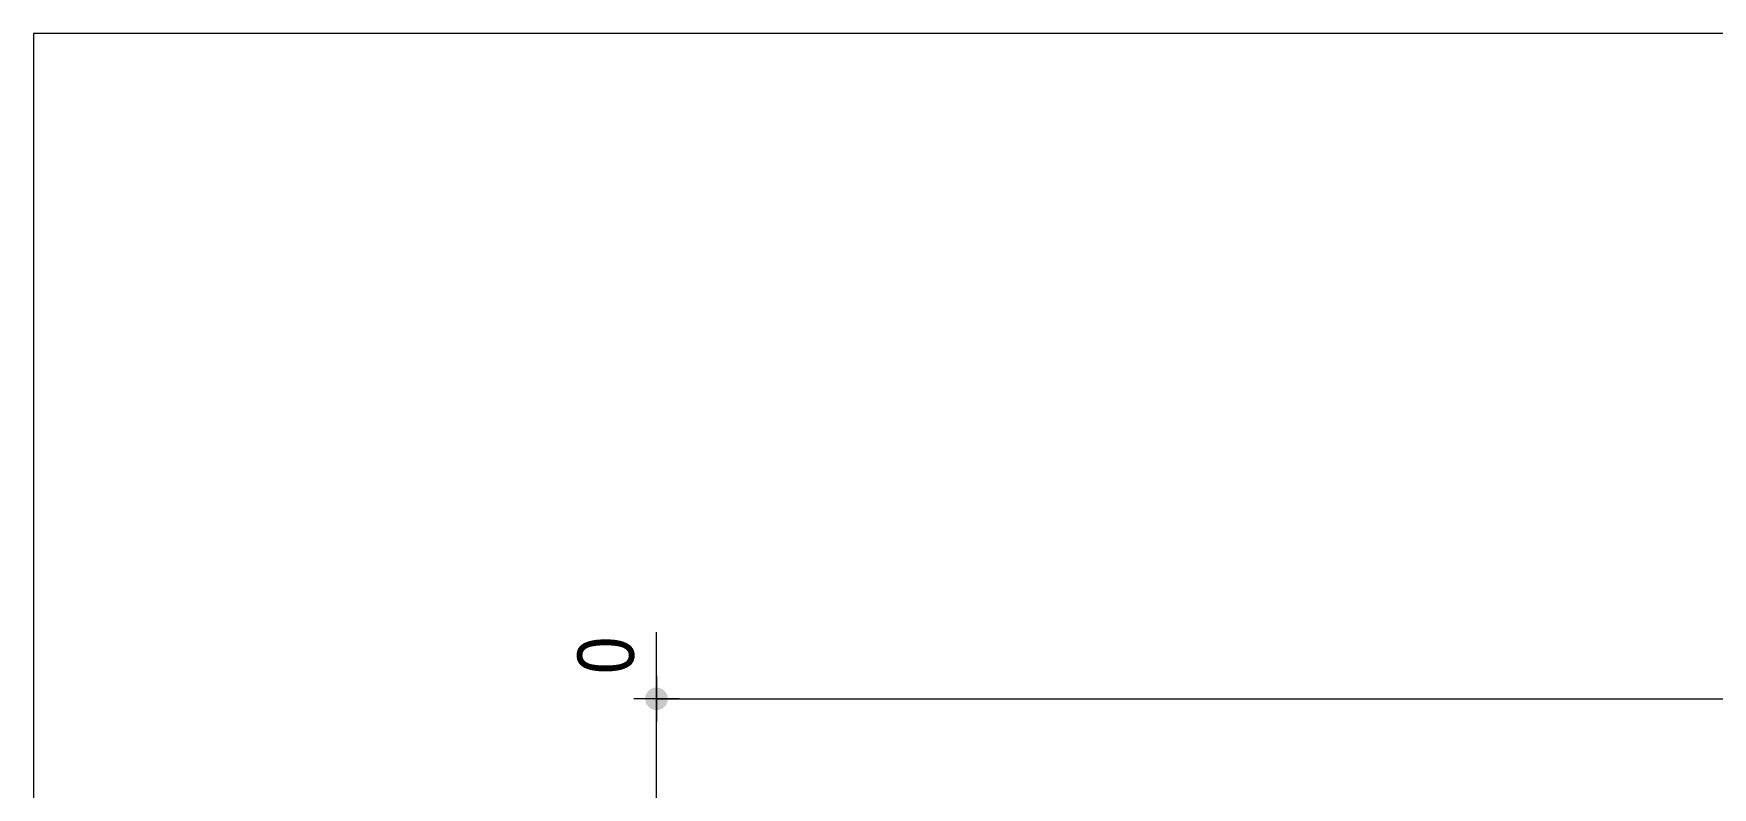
# Model space of a CAD drawing. Header units: millimetres. Extents: x 2 to 287, y 5 to 195.
# Drawn here: x 5 to 82.3, y 160.3 to 195 of the extents above; entities that cross this region are included whole.
import ezdxf

# ---------------------------------------------------------------- set-up
doc = ezdxf.new("R2010")
doc.units = ezdxf.units.MM
doc.layers.add('Cotation', color=7, linetype='Continuous', lineweight=0)
doc.layers.add('Feuille dessin', color=5, linetype='Continuous', lineweight=0)
doc.styles.add('ARIAL', font='ARIAL.TTF')

# ---------------------------------------------------------------- blocks, each defined once
blk = doc.blocks.new('*A5')
at = {"layer": 'Feuille dessin', "linetype": 'Continuous', "lineweight": 0}
for p, q in [((282, 195), (5, 195)), ((5, 195), (5, 5))]:
    blk.add_line(p, q, dxfattribs=at)
blk = doc.blocks.new('*A11')
at = {"layer": 'Cotation'}
blk.add_hatch(color=256, dxfattribs=at).paths.add_polyline_path([(33.654, 163.865), (33.629, 163.867), (33.604, 163.87), (33.579, 163.875), (33.554, 163.88), (33.529, 163.887), (33.505, 163.895), (33.481, 163.904), (33.458, 163.915), (33.435, 163.926), (33.413, 163.939), (33.391, 163.952), (33.37, 163.967), (33.35, 163.983), (33.331, 164), (33.312, 164.017), (33.295, 164.036), (33.278, 164.055), (33.262, 164.075), (33.248, 164.096), (33.234, 164.118), (33.221, 164.14), (33.21, 164.163), (33.2, 164.186), (33.19, 164.21), (33.182, 164.234), (33.176, 164.258), (33.17, 164.283), (33.166, 164.309), (33.163, 164.334), (33.161, 164.359), (33.16, 164.385), (33.161, 164.41), (33.163, 164.436), (33.166, 164.461), (33.17, 164.486), (33.176, 164.511), (33.182, 164.536), (33.19, 164.56), (33.2, 164.584), (33.21, 164.607), (33.221, 164.63), (33.234, 164.652), (33.248, 164.674), (33.262, 164.695), (33.278, 164.715), (33.295, 164.734), (33.312, 164.753), (33.331, 164.77), (33.35, 164.787), (33.37, 164.803), (33.391, 164.817), (33.413, 164.831), (33.435, 164.843), (33.458, 164.855), (33.481, 164.865), (33.505, 164.874), (33.529, 164.882), (33.554, 164.889), (33.579, 164.895), (33.604, 164.899), (33.629, 164.902), (33.654, 164.904), (33.68, 164.905), (33.706, 164.904), (33.731, 164.902), (33.756, 164.899), (33.781, 164.895), (33.806, 164.889), (33.831, 164.882), (33.855, 164.874), (33.879, 164.865), (33.902, 164.855), (33.925, 164.843), (33.947, 164.831), (33.969, 164.817), (33.99, 164.803), (34.01, 164.787), (34.029, 164.77), (34.048, 164.753), (34.065, 164.734), (34.082, 164.715), (34.098, 164.695), (34.112, 164.674), (34.126, 164.652), (34.139, 164.63), (34.15, 164.607), (34.16, 164.584), (34.17, 164.56), (34.178, 164.536), (34.184, 164.511), (34.19, 164.486), (34.194, 164.461), (34.197, 164.436), (34.199, 164.41), (34.2, 164.385), (34.199, 164.359), (34.197, 164.334), (34.194, 164.309), (34.19, 164.283), (34.184, 164.258), (34.178, 164.234), (34.17, 164.21), (34.16, 164.186), (34.15, 164.163), (34.139, 164.14), (34.126, 164.118), (34.112, 164.096), (34.098, 164.075), (34.082, 164.055), (34.065, 164.036), (34.048, 164.017), (34.029, 164), (34.01, 163.983), (33.99, 163.967), (33.969, 163.952), (33.947, 163.939), (33.925, 163.926), (33.902, 163.915), (33.879, 163.904), (33.855, 163.895), (33.831, 163.887), (33.806, 163.88), (33.781, 163.875), (33.756, 163.87), (33.731, 163.867), (33.706, 163.865), (33.68, 163.865)], flags=17)
at = {"layer": 'Cotation', "linetype": 'Continuous', "lineweight": 0}
for p, q in [((33.68, 140.393), (33.68, 167.453)), ((33.68, 165.425), (33.68, 163.345)), ((34.72, 164.385), (32.64, 164.385)), ((33.68, 164.385), (32.64, 164.385)), ((33.68, 164.385), (237.688, 164.385))]:
    blk.add_line(p, q, dxfattribs=at)
at = {"layer": 'Cotation'}
blk.add_point((33.68, 164.385), dxfattribs=at)
at = {"layer": 'Cotation', "style": 'ARIAL', "width": 0.85}
blk.add_text('0', height=2.6, rotation=90.00021, dxfattribs=at).set_placement((32.64, 165.525))

msp = doc.modelspace()

# ---------------------------------------------------------------- block references
at = {"lineweight": 0}
for name in ['*A5', '*A11']:
    msp.add_blockref(name, (0, 0), dxfattribs=at)

doc.saveas('drawing.dxf')
